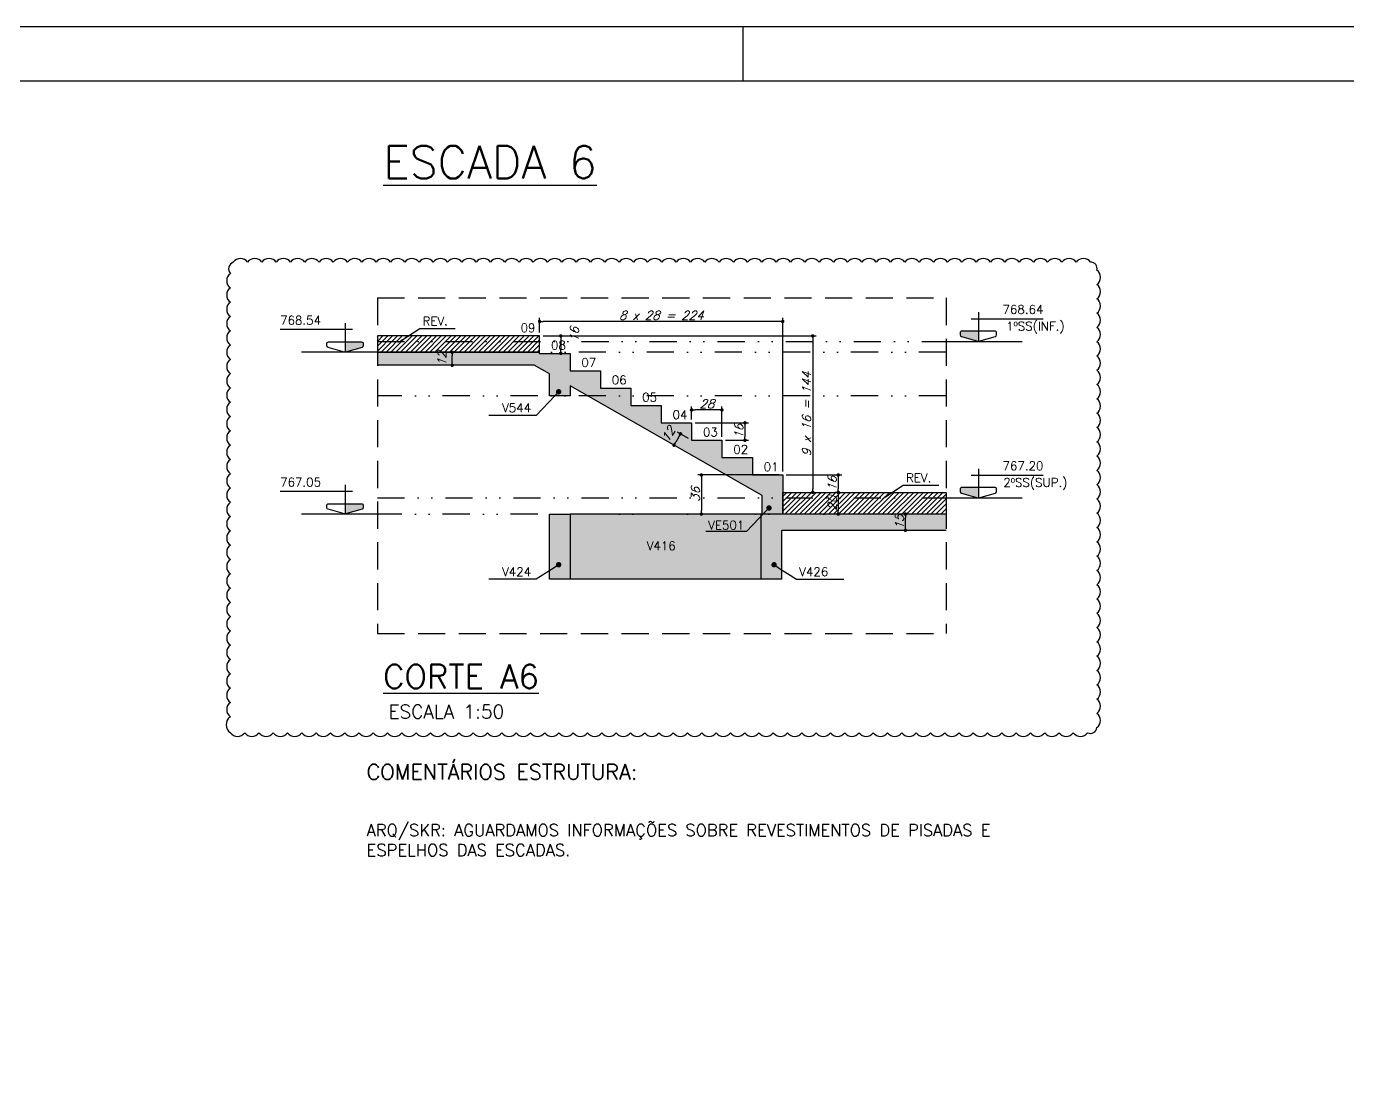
# Model space of a CAD drawing. Header units: millimetres. Extents: x 0 to 6870, y 0 to 4500.
# Drawn here: x 3435 to 4652, y 3539 to 4500 of the extents above; entities that cross this region are included whole.
import ezdxf
from ezdxf import colors
from ezdxf.entities.mleader import LeaderData, LeaderLine
from ezdxf.enums import TextEntityAlignment as Align
from ezdxf.math import Vec2, Vec3

# ---------------------------------------------------------------- set-up
doc = ezdxf.new("R2010")
doc.units = ezdxf.units.MM
doc.header["$LTSCALE"] = 50
doc.linetypes.add('DASHED', pattern=[0.75, 0.5, -0.25])
doc.linetypes.add('DIVIDE2', pattern=[0.625, 0.25, -0.125, 0, -0.125, 0, -0.125])
for name, color, linetype in [('AR-TEXTO_REGUA 120_1-200', 4, 'Continuous'), ('F-AUX', 2, 'Continuous'), ('F-AUX-RED', 1, 'Continuous'), ('F-COMETARIO', 6, 'Continuous'), ('F-CORTE', 4, 'Continuous'), ('F-COTAS', 106, 'Continuous'), ('F-DET_TEXTO', 3, 'Continuous'), ('F-EIXOS-DET', 1, 'Continuous'), ('F-MARGEM', 1, 'Continuous'), ('F-NÍVEL-VISTA', 2, 'Continuous'), ('F-REVESTIMENO HACH', 1, 'Continuous'), ('F-SOLIDO', 71, 'Continuous'), ('F-TEXTO', 6, 'Continuous'), ('F-TEXTO-YELLOW', 2, 'Continuous'), ('F-VISTA', 2, 'Continuous'), ('F-VISTA SÓLIDO', 254, 'Continuous')]:
    doc.layers.add(name, color=color, linetype=linetype)
doc.styles.add('5385-ARQ-PB-BAS-PLA-TER-TORRE-A-106-TXT$0$R60-75', font='romans.shx', dxfattribs={"height": 0.1125})
doc.styles.add('CP-TEXT-INCL', font='romans.shx', dxfattribs={"oblique": 20})
doc.styles.add('MCP', font='romans.shx')
doc.styles.add('REGUA-120-esc1_200', font='simplex.shx', dxfattribs={"height": 0.6})
doc.styles.add('ROMANS', font='romans.shx')
doc.styles.get("Standard").update_dxf_attribs({"font": 'arial.ttf'})
doc.dimstyles.new('CP-COTAS-50', dxfattribs={"dimscale": 0.64, "dimtxt": 12.5, "dimasz": 5, "dimexe": 5, "dimexo": 5, "dimgap": 2.5, "dimtad": 1, "dimdec": 1, "dimdsep": 46, "dimtxsty": 'CP-TEXT-INCL', "dimblk1": 'DOT', "dimblk2": 'DOT', "dimsah": 1, "dimcen": 9, "dimclrd": 256, "dimclre": 256, "dimclrt": 256, "dimadec": 0, "dimazin": 0, "dimtfac": 1, "dimtdec": 1, "dimtmove": 2, "dimatfit": 3, "dimldrblk": 'DOT', "dimfxl": 5, "dimtolj": 1, "dimarcsym": 0})
pattern_1 = [(45, (-441.0288, 1321.718), (-2.245064, 2.245064), [])]

# ---------------------------------------------------------------- blocks, each defined once
blk = doc.blocks.new('Nível - Vista')
at = {"layer": 'F-NÍVEL-VISTA'}
blk.add_hatch(color=71, dxfattribs=at).paths.add_polyline_path([(0, 0.238), (-0.38, 0.238, 0.414214), (-0.42, 0.198), (-0.42, 0.148, 0.331206), (-0.391, 0.11), (-0.011, 0.002, 0.072993), (0, 0)])
at = {"layer": 'F-NÍVEL-VISTA', "color": 2}
for p, q in [((0, 0.67), (0, 0)), ((-0.168, 0.521), (1.493, 0.521))]:
    blk.add_line(p, q, dxfattribs=at)
blk.add_lwpolyline([(-0.011, 0.002, 0.146769), (0.011, 0.002), (0.391, 0.11, 0.331206), (0.42, 0.148), (0.42, 0.198, 0.414214), (0.38, 0.238), (-0.38, 0.238, 0.414214), (-0.42, 0.198), (-0.42, 0.148, 0.331206), (-0.391, 0.11), (-0.011, 0.002, 0.146769), (0.011, 0.002)], format="xyb", dxfattribs=at)
at = {"layer": 'F-TEXTO', "color": 3, "style": 'MCP'}
for tag, p in [('NÍVEL', (1.026, 0.636)), ('NÍVEL_DETALHE', (1.02, 0.186))]:
    blk.add_attdef(tag, text='', height=0.2, dxfattribs=at).set_placement(p, align=Align.CENTER)
blk = doc.blocks.new('_DOT')
at = {"color": 0, "linetype": 'ByBlock'}
blk.add_line((-0.5, 0), (-1, 0), dxfattribs=at)
at = {"color": 0, "linetype": 'ByBlock', "const_width": 0.5}
blk.add_lwpolyline([(-0.25, 0, 1), (0.25, 0, 1)], format="xyb", close=True, dxfattribs=at)
blk = doc.blocks.new('*D16')
at = {"layer": 'DEFPOINTS', "color": 0, "transparency": 16777216}
for p in [(4185.8, 4071), (4182.9, 4051), (4185.8, 4051)]:
    blk.add_point(p, dxfattribs=at)
at = {"layer": 'F-COTAS', "lineweight": -2, "transparency": 16777216}
for p, q in [((4182.6, 4071), (4179.7, 4071)), ((4182.9, 4067.8), (4182.9, 4054.2)), ((4182.6, 4051), (4179.7, 4051))]:
    blk.add_line(p, q, dxfattribs=at)
at = {"layer": 'F-COTAS', "lineweight": -2, "transparency": 16777216, "xscale": 3.2, "yscale": 3.2, "zscale": 3.2}
for p, rotation in [((4182.9, 4071), 90), ((4182.9, 4051), 270)]:
    blk.add_blockref('_DOT', p, dxfattribs=dict(at, rotation=rotation))
at = {"layer": 'F-COTAS', "transparency": 16777216, "insert": (4177.3, 4061), "char_height": 8, "attachment_point": 5, "rotation": 90, "style": 'CP-TEXT-INCL'}
blk.add_mtext('\\A1;20', dxfattribs=at)
blk = doc.blocks.new('*D17')
at = {"layer": 'DEFPOINTS', "color": 0, "transparency": 16777216}
for p in [(4131.8, 4087), (4056.9, 4051), (4111.8, 4051)]:
    blk.add_point(p, dxfattribs=at)
at = {"layer": 'F-COTAS', "lineweight": -2, "transparency": 16777216}
for p, q in [((4128.6, 4087), (4053.7, 4087)), ((4056.9, 4083.8), (4056.9, 4054.2)), ((4108.6, 4051), (4053.7, 4051))]:
    blk.add_line(p, q, dxfattribs=at)
at = {"layer": 'F-COTAS', "lineweight": -2, "transparency": 16777216, "xscale": 3.2, "yscale": 3.2, "zscale": 3.2}
for p, rotation in [((4056.9, 4087), 90), ((4056.9, 4051), 270)]:
    blk.add_blockref('_DOT', p, dxfattribs=dict(at, rotation=rotation))
at = {"layer": 'F-COTAS', "transparency": 16777216, "insert": (4051.3, 4069), "char_height": 8, "attachment_point": 5, "rotation": 90, "style": 'CP-TEXT-INCL'}
blk.add_mtext('\\A1;36', dxfattribs=at)
blk = doc.blocks.new('*D18')
at = {"layer": 'DEFPOINTS', "color": 0, "transparency": 16777216}
for p in [(3907.8, 4215), (3916.7, 4199), (3927.3, 4199)]:
    blk.add_point(p, dxfattribs=at)
at = {"layer": 'F-COTAS', "lineweight": -2, "transparency": 16777216}
for p, q in [((3911, 4215), (3930.5, 4215)), ((3927.3, 4211.8), (3927.3, 4202.2)), ((3919.9, 4199), (3930.5, 4199))]:
    blk.add_line(p, q, dxfattribs=at)
at = {"layer": 'F-COTAS', "lineweight": -2, "transparency": 16777216, "xscale": 3.2, "yscale": 3.2, "zscale": 3.2}
for p, rotation in [((3927.3, 4215), 90), ((3927.3, 4199), 270)]:
    blk.add_blockref('_DOT', p, dxfattribs=dict(at, rotation=rotation))
at = {"layer": 'F-COTAS', "transparency": 16777216, "insert": (3939.9, 4216.2), "char_height": 8, "attachment_point": 5, "rotation": 90, "style": 'CP-TEXT-INCL'}
blk.add_mtext('\\A1;16', dxfattribs=at)
blk = doc.blocks.new('*D19')
at = {"layer": 'DEFPOINTS', "color": 0, "transparency": 16777216}
for p in [(4047.8, 4135), (4075.8, 4119), (4097, 4119)]:
    blk.add_point(p, dxfattribs=at)
at = {"layer": 'F-COTAS', "lineweight": -2, "transparency": 16777216}
for p, q in [((4051, 4135), (4100.2, 4135)), ((4097, 4131.8), (4097, 4122.2)), ((4079, 4119), (4100.2, 4119))]:
    blk.add_line(p, q, dxfattribs=at)
at = {"layer": 'F-COTAS', "lineweight": -2, "transparency": 16777216, "xscale": 3.2, "yscale": 3.2, "zscale": 3.2}
for p, rotation in [((4097, 4135), 90), ((4097, 4119), 270)]:
    blk.add_blockref('_DOT', p, dxfattribs=dict(at, rotation=rotation))
at = {"layer": 'F-COTAS', "transparency": 16777216, "insert": (4091.4, 4127), "char_height": 8, "attachment_point": 5, "rotation": 90, "style": 'CP-TEXT-INCL'}
blk.add_mtext('\\A1;16', dxfattribs=at)
blk = doc.blocks.new('*D20')
at = {"layer": 'DEFPOINTS', "color": 0, "transparency": 16777216}
for p in [(4047.8, 4146.9), (4047.8, 4135), (4075.8, 4119)]:
    blk.add_point(p, dxfattribs=at)
at = {"layer": 'F-COTAS', "lineweight": -2, "transparency": 16777216}
for p, q in [((4047.8, 4138.2), (4047.8, 4150.1)), ((4072.6, 4146.9), (4051, 4146.9)), ((4075.8, 4122.2), (4075.8, 4150.1))]:
    blk.add_line(p, q, dxfattribs=at)
at = {"layer": 'F-COTAS', "lineweight": -2, "transparency": 16777216, "xscale": 3.2, "yscale": 3.2, "zscale": 3.2, "rotation": 180}
blk.add_blockref('_DOT', (4047.8, 4146.9), dxfattribs=at)
at = {"layer": 'F-COTAS', "lineweight": -2, "transparency": 16777216, "xscale": 3.2, "yscale": 3.2, "zscale": 3.2}
blk.add_blockref('_DOT', (4075.8, 4146.9), dxfattribs=at)
at = {"layer": 'F-COTAS', "transparency": 16777216, "insert": (4061.8, 4152.5), "char_height": 8, "attachment_point": 5, "style": 'CP-TEXT-INCL'}
blk.add_mtext('\\A1;28', dxfattribs=at)
blk = doc.blocks.new('*D21')
at = {"layer": 'DEFPOINTS', "color": 0, "transparency": 16777216}
for p in [(3907.8, 4228.4), (3907.8, 4215), (4131.8, 4087)]:
    blk.add_point(p, dxfattribs=at)
at = {"layer": 'F-COTAS', "lineweight": -2, "transparency": 16777216}
for p, q in [((3907.8, 4218.2), (3907.8, 4231.6)), ((4128.6, 4228.4), (3911, 4228.4)), ((4131.8, 4090.2), (4131.8, 4231.6))]:
    blk.add_line(p, q, dxfattribs=at)
at = {"layer": 'F-COTAS', "lineweight": -2, "transparency": 16777216, "xscale": 3.2, "yscale": 3.2, "zscale": 3.2, "rotation": 180}
blk.add_blockref('_DOT', (3907.8, 4228.4), dxfattribs=at)
at = {"layer": 'F-COTAS', "lineweight": -2, "transparency": 16777216, "xscale": 3.2, "yscale": 3.2, "zscale": 3.2}
blk.add_blockref('_DOT', (4131.8, 4228.4), dxfattribs=at)
at = {"layer": 'F-COTAS', "transparency": 16777216, "insert": (4019.8, 4234), "char_height": 8, "attachment_point": 5, "style": 'CP-TEXT-INCL'}
blk.add_mtext('\\A1;8 x 28 = 224', dxfattribs=at)
blk = doc.blocks.new('*D22')
at = {"layer": 'DEFPOINTS', "color": 0, "transparency": 16777216}
for p in [(3907.8, 4215), (4131.8, 4071), (4159.4, 4071)]:
    blk.add_point(p, dxfattribs=at)
at = {"layer": 'F-COTAS', "lineweight": -2, "transparency": 16777216}
for p, q in [((3911, 4215), (4162.6, 4215)), ((4159.4, 4211.8), (4159.4, 4074.2)), ((4135, 4071), (4162.6, 4071))]:
    blk.add_line(p, q, dxfattribs=at)
at = {"layer": 'F-COTAS', "lineweight": -2, "transparency": 16777216, "xscale": 3.2, "yscale": 3.2, "zscale": 3.2}
for p, rotation in [((4159.4, 4215), 90), ((4159.4, 4071), 270)]:
    blk.add_blockref('_DOT', p, dxfattribs=dict(at, rotation=rotation))
at = {"layer": 'F-COTAS', "transparency": 16777216, "insert": (4153.8, 4143), "char_height": 8, "attachment_point": 5, "rotation": 90, "style": 'CP-TEXT-INCL'}
blk.add_mtext('\\A1;9 x 16 = 144', dxfattribs=at)
blk = doc.blocks.new('*D23')
at = {"layer": 'DEFPOINTS', "color": 0, "transparency": 16777216}
for p in [(4131.8, 4087), (4148.8, 4071), (4183, 4071)]:
    blk.add_point(p, dxfattribs=at)
at = {"layer": 'F-COTAS', "lineweight": -2, "transparency": 16777216}
for p, q in [((4135, 4087), (4186.2, 4087)), ((4183, 4083.8), (4183, 4074.2)), ((4152, 4071), (4186.2, 4071))]:
    blk.add_line(p, q, dxfattribs=at)
at = {"layer": 'F-COTAS', "lineweight": -2, "transparency": 16777216, "xscale": 3.2, "yscale": 3.2, "zscale": 3.2}
for p, rotation in [((4183, 4087), 90), ((4183, 4071), 270)]:
    blk.add_blockref('_DOT', p, dxfattribs=dict(at, rotation=rotation))
at = {"layer": 'F-COTAS', "transparency": 16777216, "insert": (4177.4, 4079), "char_height": 8, "attachment_point": 5, "rotation": 90, "style": 'CP-TEXT-INCL'}
blk.add_mtext('\\A1;16', dxfattribs=at)
blk = doc.blocks.new('*D24')
at = {"layer": 'DEFPOINTS', "color": 0, "transparency": 16777216}
for p in [(4244.9, 4051), (4253.1, 4051), (4253.1, 4036)]:
    blk.add_point(p, dxfattribs=at)
at = {"layer": 'F-COTAS', "lineweight": -2, "transparency": 16777216}
for p, q in [((4249.9, 4051), (4241.7, 4051)), ((4244.9, 4039.2), (4244.9, 4047.8)), ((4249.9, 4036), (4241.7, 4036))]:
    blk.add_line(p, q, dxfattribs=at)
at = {"layer": 'F-COTAS', "lineweight": -2, "transparency": 16777216, "xscale": 3.2, "yscale": 3.2, "zscale": 3.2}
for p, rotation in [((4244.9, 4051), 90), ((4244.9, 4036), 270)]:
    blk.add_blockref('_DOT', p, dxfattribs=dict(at, rotation=rotation))
at = {"layer": 'F-COTAS', "transparency": 16777216, "insert": (4239.3, 4043.5), "char_height": 8, "attachment_point": 5, "rotation": 90, "style": 'CP-TEXT-INCL'}
blk.add_mtext('\\A1;15', dxfattribs=at)
blk = doc.blocks.new('*D25')
at = {"layer": 'DEFPOINTS', "color": 0, "transparency": 16777216}
for p in [(3827.3, 4200), (3830.6, 4200), (3830.6, 4188)]:
    blk.add_point(p, dxfattribs=at)
at = {"layer": 'F-COTAS', "lineweight": -2, "transparency": 16777216}
for p, q in [((3827.4, 4200), (3824.1, 4200)), ((3827.4, 4188), (3824.1, 4188)), ((3827.3, 4191.2), (3827.3, 4196.8))]:
    blk.add_line(p, q, dxfattribs=at)
at = {"layer": 'F-COTAS', "lineweight": -2, "transparency": 16777216, "xscale": 3.2, "yscale": 3.2, "zscale": 3.2}
for p, rotation in [((3827.3, 4200), 90), ((3827.3, 4188), 270)]:
    blk.add_blockref('_DOT', p, dxfattribs=dict(at, rotation=rotation))
at = {"layer": 'F-COTAS', "transparency": 16777216, "insert": (3817.7, 4194), "char_height": 8, "attachment_point": 5, "rotation": 90, "style": 'CP-TEXT-INCL'}
blk.add_mtext('\\A1;12', dxfattribs=at)
blk = doc.blocks.new('*D26')
at = {"layer": 'DEFPOINTS', "color": 0, "transparency": 16777216}
for p in [(4031.6, 4114.4), (4047.8, 4119), (4041.9, 4108.6)]:
    blk.add_point(p, dxfattribs=at)
at = {"layer": 'F-COTAS', "lineweight": -2, "transparency": 16777216}
for p, q in [((4045.1, 4120.6), (4034.8, 4126.4)), ((4039.1, 4110.2), (4028.9, 4116)), ((4036, 4122.1), (4033.2, 4117.2))]:
    blk.add_line(p, q, dxfattribs=at)
at = {"layer": 'F-COTAS', "lineweight": -2, "transparency": 16777216, "xscale": 3.2, "yscale": 3.2, "zscale": 3.2}
for p, rotation in [((4037.6, 4124.9), 60.25511870305617), ((4031.6, 4114.4), 240.2551187030562)]:
    blk.add_blockref('_DOT', p, dxfattribs=dict(at, rotation=rotation))
at = {"layer": 'F-COTAS', "transparency": 16777216, "insert": (4026.3, 4124.4), "char_height": 8, "attachment_point": 5, "rotation": 60.2551, "style": 'CP-TEXT-INCL'}
blk.add_mtext('\\A1;12', dxfattribs=at)
blk = doc.blocks.new('A0-1L_900')
at = {"layer": 'F-MARGEM', "color": 2}
blk.add_line((81.9, 90), (81.9, 89), dxfattribs=at)
blk.add_lwpolyline([(0, 0), (0, 90), (137.4, 90), (137.4, 0)], close=True, dxfattribs=at)
at = {"layer": 'F-MARGEM', "color": 7}
blk.add_lwpolyline([(2.5, 89), (136.4, 89), (136.4, 1), (2.5, 1)], close=True, dxfattribs=at)

msp = doc.modelspace()

# ---------------------------------------------------------------- hatches: boundary and pattern name
at = {"layer": 'F-REVESTIMENO HACH'}
h = msp.add_hatch(dxfattribs=at)
h.set_pattern_fill('ANSI31', color=256, angle=360)
h.set_pattern_definition(pattern_1)
h.paths.add_polyline_path([(3907.84, 4200), (3907.84, 4215), (3758.34, 4215), (3758.34, 4200)])
h = msp.add_hatch(dxfattribs=at)
h.set_pattern_fill('ANSI31', color=256, angle=360)
h.set_pattern_definition(pattern_1)
h.paths.add_polyline_path([(4282.34, 4051), (4131.84, 4051), (4131.84, 4071), (4282.34, 4071)])
at = {"layer": 'F-SOLIDO'}
h = msp.add_hatch(color=256, dxfattribs=at)
h.dxf.hatch_style = 1
h.paths.add_polyline_path([(3935.84, 4199), (3907.84, 4199), (3907.84, 4200), (3758.34, 4200), (3758.34, 4188), (3902.91, 4188), (3916.84, 4180.04), (3916.84, 4160), (3935.84, 4160), (3935.84, 4169.18), (4112.84, 4068.04), (4112.84, 4051), (4131.84, 4051), (4131.84, 4087), (4103.84, 4087), (4103.84, 4103), (4075.84, 4103), (4075.84, 4119), (4047.84, 4119), (4047.84, 4135), (4019.84, 4135), (4019.84, 4151), (3991.84, 4151), (3991.84, 4167), (3963.84, 4167), (3963.84, 4183), (3935.84, 4183)])
h = msp.add_hatch(color=256, dxfattribs=at)
h.dxf.hatch_style = 1
h.paths.add_polyline_path([(3935.84, 4051), (3916.84, 4051), (3916.84, 3991), (3935.84, 3991)])
h = msp.add_hatch(color=256, dxfattribs=at)
h.dxf.hatch_style = 1
h.paths.add_polyline_path([(4282.34, 4051), (4111.84, 4051), (4111.84, 3991), (4130.84, 3991), (4130.84, 4036), (4282.34, 4036)])
at = {"layer": 'F-VISTA SÓLIDO'}
h = msp.add_hatch(color=256, dxfattribs=at)
h.dxf.hatch_style = 1
h.paths.add_polyline_path([(4111.84, 4051), (3935.84, 4051), (3935.84, 3991), (4111.84, 3991)])

# ---------------------------------------------------------------- linework, layer by layer
at = {"layer": 'F-AUX', "color": 1, "linetype": 'DASHED'}
for p, q in [((3758.34, 4250), (3758.34, 3941)), ((3758.34, 4250), (4282.34, 4250)), ((4282.34, 4250), (4282.34, 3941)), ((3758.34, 3941), (4282.34, 3941))]:
    msp.add_line(p, q, dxfattribs=at)
at = {"layer": 'F-COMETARIO', "color": 10}
msp.add_lwpolyline([(3622.92, 3849.67, 0.5205671), (3636.08, 3849.67, 0.5205671), (3649.24, 3849.67, 0.5205671), (3662.41, 3849.67, 0.5205671), (3675.57, 3849.67, 0.5205671), (3688.73, 3849.67, 0.5205671), (3701.89, 3849.67, 0.5205671), (3715.06, 3849.67, 0.5205671), (3728.22, 3849.67, 0.5205671), (3741.38, 3849.67, 0.5205671), (3754.54, 3849.67, 0.5205671), (3767.71, 3849.67, 0.5205671), (3780.87, 3849.67, 0.5205671), (3794.03, 3849.67, 0.5205671), (3807.2, 3849.67, 0.5205671), (3820.36, 3849.67, 0.5205671), (3833.52, 3849.67, 0.5205671), (3846.68, 3849.67, 0.5205671), (3859.85, 3849.67, 0.5205671), (3873.01, 3849.67, 0.5205671), (3886.17, 3849.67, 0.5205671), (3899.33, 3849.67, 0.5205671), (3912.5, 3849.67, 0.5205671), (3925.66, 3849.67, 0.5205671), (3938.82, 3849.67, 0.5205671), (3951.99, 3849.67, 0.5205671), (3965.15, 3849.67, 0.5205671), (3978.31, 3849.67, 0.5205671), (3991.47, 3849.67, 0.5205671), (4004.64, 3849.67, 0.5205671), (4017.8, 3849.67, 0.5205671), (4030.96, 3849.67, 0.5205671), (4044.12, 3849.67, 0.5205671), (4057.29, 3849.67, 0.5205671), (4070.45, 3849.67, 0.5205671), (4083.61, 3849.67, 0.5205671), (4096.78, 3849.67, 0.5205671), (4109.94, 3849.67, 0.5205671), (4123.1, 3849.67, 0.5205671), (4136.26, 3849.67, 0.5205671), (4149.43, 3849.67, 0.5205671), (4162.59, 3849.67, 0.5205671), (4175.75, 3849.67, 0.5205671), (4188.91, 3849.67, 0.5205671), (4202.08, 3849.67, 0.5205671), (4215.24, 3849.67, 0.5205671), (4228.4, 3849.67, 0.5205671), (4241.56, 3849.67, 0.5205671), (4254.73, 3849.67, 0.5205671), (4267.89, 3849.67, 0.5205671), (4281.05, 3849.67, 0.5205671), (4294.22, 3849.67, 0.5205671), (4307.38, 3849.67, 0.5205671), (4320.54, 3849.67, 0.5205671), (4333.7, 3849.67, 0.5205671), (4346.87, 3849.67, 0.5205671), (4360.03, 3849.67, 0.5205671), (4373.19, 3849.67, 0.5205671), (4386.35, 3849.67, 0.5205671), (4399.52, 3849.67, 0.5205671), (4412.68, 3849.67, 0.5205671), (4421.16, 3854.35, 0.5205671), (4421.16, 3867.51, 0.5205671), (4421.16, 3880.67, 0.5205671), (4421.16, 3893.83, 0.5205671), (4421.16, 3907, 0.5205671), (4421.16, 3920.16, 0.5205671), (4421.16, 3933.32, 0.5205671), (4421.16, 3946.48, 0.5205671), (4421.16, 3959.65, 0.5205671), (4421.16, 3972.81, 0.5205671), (4421.16, 3985.97, 0.5205671), (4421.16, 3999.14, 0.5205671), (4421.16, 4012.3, 0.5205671), (4421.16, 4025.46, 0.5205671), (4421.16, 4038.62, 0.5205671), (4421.16, 4051.79, 0.5205671), (4421.16, 4064.95, 0.5205671), (4421.16, 4078.11, 0.5205671), (4421.16, 4091.27, 0.5205671), (4421.16, 4104.44, 0.5205671), (4421.16, 4117.6, 0.5205671), (4421.16, 4130.76, 0.5205671), (4421.16, 4143.93, 0.5205671), (4421.16, 4157.09, 0.5205671), (4421.16, 4170.25, 0.5205671), (4421.16, 4183.41, 0.5205671), (4421.16, 4196.58, 0.5205671), (4421.16, 4209.74, 0.5205671), (4421.16, 4222.9, 0.5205671), (4421.16, 4236.06, 0.5205671), (4421.16, 4249.23, 0.5205671), (4421.16, 4262.39, 0.5205671), (4421.16, 4275.55, 0.5205671), (4415.37, 4282.92, 0.5205671), (4402.21, 4282.92, 0.5205671), (4389.05, 4282.92, 0.5205671), (4375.88, 4282.92, 0.5205671), (4362.72, 4282.92, 0.5205671), (4349.56, 4282.92, 0.5205671), (4336.4, 4282.92, 0.5205671), (4323.23, 4282.92, 0.5205671), (4310.07, 4282.92, 0.5205671), (4296.91, 4282.92, 0.5205671), (4283.74, 4282.92, 0.5205671), (4270.58, 4282.92, 0.5205671), (4257.42, 4282.92, 0.5205671), (4244.26, 4282.92, 0.5205671), (4231.09, 4282.92, 0.5205671), (4217.93, 4282.92, 0.5205671), (4204.77, 4282.92, 0.5205671), (4191.61, 4282.92, 0.5205671), (4178.44, 4282.92, 0.5205671), (4165.28, 4282.92, 0.5205671), (4152.12, 4282.92, 0.5205671), (4138.95, 4282.92, 0.5205671), (4125.79, 4282.92, 0.5205671), (4112.63, 4282.92, 0.5205671), (4099.47, 4282.92, 0.5205671), (4086.3, 4282.92, 0.5205671), (4073.14, 4282.92, 0.5205671), (4059.98, 4282.92, 0.5205671), (4046.82, 4282.92, 0.5205671), (4033.65, 4282.92, 0.5205671), (4020.49, 4282.92, 0.5205671), (4007.33, 4282.92, 0.5205671), (3994.17, 4282.92, 0.5205671), (3981, 4282.92, 0.5205671), (3967.84, 4282.92, 0.5205671), (3954.68, 4282.92, 0.5205671), (3941.51, 4282.92, 0.5205671), (3928.35, 4282.92, 0.5205671), (3915.19, 4282.92, 0.5205671), (3902.03, 4282.92, 0.5205671), (3888.86, 4282.92, 0.5205671), (3875.7, 4282.92, 0.5205671), (3862.54, 4282.92, 0.5205671), (3849.38, 4282.92, 0.5205671), (3836.21, 4282.92, 0.5205671), (3823.05, 4282.92, 0.5205671), (3809.89, 4282.92, 0.5205671), (3796.72, 4282.92, 0.5205671), (3783.56, 4282.92, 0.5205671), (3770.4, 4282.92, 0.5205671), (3757.24, 4282.92, 0.5205671), (3744.07, 4282.92, 0.5205671), (3730.91, 4282.92, 0.5205671), (3717.75, 4282.92, 0.5205671), (3704.59, 4282.92, 0.5205671), (3691.42, 4282.92, 0.5205671), (3678.26, 4282.92, 0.5205671), (3665.1, 4282.92, 0.5205671), (3651.93, 4282.92, 0.5205671), (3638.77, 4282.92, 0.5205671), (3625.61, 4282.92, 0.5205671), (3622.92, 4272.45, 0.5205671), (3622.92, 4259.29, 0.5205671), (3622.92, 4246.13, 0.5205671), (3622.92, 4232.96, 0.5205671), (3622.92, 4219.8, 0.5205671), (3622.92, 4206.64, 0.5205671), (3622.92, 4193.48, 0.5205671), (3622.92, 4180.31, 0.5205671), (3622.92, 4167.15, 0.5205671), (3622.92, 4153.99, 0.5205671), (3622.92, 4140.82, 0.5205671), (3622.92, 4127.66, 0.5205671), (3622.92, 4114.5, 0.5205671), (3622.92, 4101.34, 0.5205671), (3622.92, 4088.17, 0.5205671), (3622.92, 4075.01, 0.5205671), (3622.92, 4061.85, 0.5205671), (3622.92, 4048.69, 0.5205671), (3622.92, 4035.52, 0.5205671), (3622.92, 4022.36, 0.5205671), (3622.92, 4009.2, 0.5205671), (3622.92, 3996.03, 0.5205671), (3622.92, 3982.87, 0.5205671), (3622.92, 3969.71, 0.5205671), (3622.92, 3956.55, 0.5205671), (3622.92, 3943.38, 0.5205671), (3622.92, 3930.22, 0.5205671), (3622.92, 3917.06, 0.5205671), (3622.92, 3903.9, 0.5205671), (3622.92, 3890.73, 0.5205671), (3622.92, 3877.57, 0.5205671), (3622.92, 3864.41, 0.5205671)], format="xyb", close=True, dxfattribs=at)
at = {"layer": 'F-CORTE'}
for p, q in [((3907.84, 4199), (3907.84, 4200)), ((3902.91, 4188), (3758.34, 4188)), ((3916.84, 4180.04), (3902.91, 4188)), ((3935.84, 4199), (3935.84, 4183)), ((3916.84, 4160), (3916.84, 4180.04)), ((3963.84, 4183), (3963.84, 4167)), ((3935.84, 4169.18), (3935.84, 4160)), ((4112.84, 4068.04), (3935.84, 4169.18)), ((3991.84, 4167), (3991.84, 4151)), ((3935.84, 4160), (3916.84, 4160)), ((4019.84, 4151), (4019.84, 4135)), ((4047.84, 4135), (4047.84, 4119)), ((4075.84, 4119), (4075.84, 4103)), ((4103.84, 4103), (4103.84, 4087)), ((4131.84, 4087), (4131.84, 4051)), ((4112.84, 4051), (4112.84, 4068.04)), ((4111.84, 3991), (4111.84, 4051)), ((4130.84, 3991), (4130.84, 4036))]:
    msp.add_line(p, q, dxfattribs=at)
for points in [[(3907.84, 4200), (3758.34, 4200)], [(3907.84, 4199), (3935.84, 4199)], [(3935.84, 4183), (3963.84, 4183)], [(3963.84, 4167), (3991.84, 4167)], [(3991.84, 4151), (4019.84, 4151)], [(4019.84, 4135), (4047.84, 4135)], [(4047.84, 4119), (4075.84, 4119)], [(4075.84, 4103), (4103.84, 4103)], [(4103.84, 4087), (4131.84, 4087)], [(4282.34, 4051), (4111.84, 4051)], [(4282.34, 4036), (4130.84, 4036)], [(4130.84, 3991), (4111.84, 3991)]]:
    msp.add_lwpolyline(points, dxfattribs=at)
msp.add_lwpolyline([(3935.84, 3991), (3916.84, 3991), (3916.84, 4051), (3935.84, 4051)], close=True, dxfattribs=at)
at = {"layer": 'F-EIXOS-DET'}
for points in [[(3758.34, 4200), (3688.34, 4200)], [(4282.34, 4210), (4352.34, 4210)], [(4282.34, 4066), (4352.34, 4066)], [(3758.34, 4051), (3688.34, 4051)]]:
    msp.add_lwpolyline(points, dxfattribs=at)
at = {"layer": 'F-EIXOS-DET', "color": 252, "linetype": 'DIVIDE2', "ltscale": 2}
for points in [[(3758.34, 4210), (4282.34, 4210)], [(4282.34, 4200), (3758.34, 4200)], [(4282.34, 4160), (3758.34, 4160)], [(3758.34, 4066), (4282.34, 4066)], [(4282.34, 4051), (3758.34, 4051)]]:
    msp.add_lwpolyline(points, dxfattribs=at)
at = {"layer": 'F-REVESTIMENO HACH'}
for points in [[(3907.84, 4200), (3907.84, 4215), (3758.34, 4215), (3758.34, 4200), (3907.84, 4200)], [(4282.34, 4051), (4131.84, 4051), (4131.84, 4071), (4282.34, 4071), (4282.34, 4051)]]:
    msp.add_lwpolyline(points, dxfattribs=at)
at = {"layer": 'F-VISTA'}
for points in [[(4112.84, 4051), (3935.84, 4051)], [(4113.34, 3991), (3935.84, 3991)]]:
    msp.add_lwpolyline(points, dxfattribs=at)

# ---------------------------------------------------------------- block references
at = {"layer": 'F-MARGEM', "xscale": 50, "yscale": 50, "zscale": 50}
msp.add_blockref('A0-1L_900', (0, 0), dxfattribs=at)
at = {"layer": 'F-NÍVEL-VISTA', "linetype": 'Continuous', "xscale": 40, "yscale": 40, "zscale": 40}
for p, values in [((4312.09, 4210), {'NÍVEL': '768.64'}), ((4312.09, 4066), {'NÍVEL': '767.20'})]:
    msp.add_blockref('Nível - Vista', p, dxfattribs=at).add_auto_attribs(values)
at = {"layer": 'F-NÍVEL-VISTA', "linetype": 'Continuous'}
ref = msp.add_blockref('Nível - Vista', (3728.59, 4200), dxfattribs=dict(at, xscale=-40, yscale=40, zscale=40))
ref.add_attrib('NÍVEL', '768.54', dxfattribs={"layer": 'F-TEXTO', "color": 3, "height": 8, "style": 'MCP'}).set_placement((3687.55, 4225.43), align=Align.CENTER)
ref = msp.add_blockref('Nível - Vista', (3728.59, 4051), dxfattribs=dict(at, xscale=-40, yscale=40, zscale=40))
ref.add_attrib('NÍVEL', '767.05', dxfattribs={"layer": 'F-TEXTO', "color": 3, "height": 8, "style": 'MCP'}).set_placement((3687.55, 4076.43), align=Align.CENTER)

# ---------------------------------------------------------------- texts
at = {"layer": 'AR-TEXTO_REGUA 120_1-200', "color": 2, "style": 'REGUA-120-esc1_200'}
msp.add_text('ESCALA 1:50', height=12.5, dxfattribs=at).set_placement((3768.57, 3862.87))
msp.add_text('ESCALA 1:50', height=12.5, dxfattribs=at).set_placement((3768.57, 3862.87))
at = {"layer": 'F-DET_TEXTO', "color": 3, "linetype": 'Continuous', "insert": (3748.43, 3820.63), "char_height": 14.0625, "width": 1224.8428, "attachment_point": 1, "style": 'MCP'}
msp.add_mtext('COMENTÁRIOS ESTRUTURA:', dxfattribs=at)
at = {"layer": 'F-DET_TEXTO', "color": 2, "linetype": 'Continuous', "insert": (3748.43, 3765.48), "char_height": 11, "attachment_point": 1, "style": 'ROMANS'}
msp.add_mtext_dynamic_manual_height_columns('ARQ/SKR: AGUARDAMOS INFORMAÇÕES SOBRE REVESTIMENTOS DE PISADAS E ESPELHOS DAS ESCADAS.', width=645.595, gutter_width=12.5, heights=[0], dxfattribs=at)
at = {"layer": 'F-TEXTO', "style": 'ROMANS'}
for s, height, p in [('%%UESCADA 6', 30, (3763.73, 4359.96)), ('%%UCORTE A6', 21.875, (3763.73, 3890.48))]:
    msp.add_text(s, height=height, dxfattribs=at).set_placement(p)
at = {"layer": 'F-TEXTO', "color": 3, "style": 'MCP'}
for s, p in [('1ºSS(INF.)', (4364.6, 4220.07)), ('2ºSS(SUP.)', (4364.6, 4076.07))]:
    msp.add_text(s, height=8, dxfattribs=at).set_placement(p, align=Align.CENTER)
at = {"layer": 'F-TEXTO-YELLOW', "style": 'MCP'}
for s, p in [('REV.', (3799.95, 4224.74)), ('V544', (3873.22, 4144.82)), ('REV.', (4245.39, 4080.44)), ('VE501', (4063.15, 4036.71)), ('V416', (4006.46, 4017.77)), ('V424', (3873.22, 3993.92)), ('V426', (4147.01, 3993.92))]:
    msp.add_text(s, height=8, dxfattribs=at).set_placement(p)
at = {"layer": 'F-TEXTO-YELLOW', "char_height": 8, "width": 122.7592, "attachment_point": 9, "style": '5385-ARQ-PB-BAS-PLA-TER-TORRE-A-106-TXT$0$R60-75'}
for s, insert in [('09', (3903.98, 4218.52)), ('08', (3931.98, 4202.52)), ('07', (3959.98, 4186.52)), ('06', (3987.98, 4170.52)), ('05', (4015.98, 4154.52)), ('04', (4043.98, 4138.52)), ('03', (4071.98, 4122.52)), ('02', (4099.98, 4106.52)), ('01', (4127.98, 4090.52))]:
    msp.add_mtext(s, dxfattribs=dict(at, insert=insert))

# ---------------------------------------------------------------- dimensions: what is measured, and where the dimension line sits
at = {"layer": 'F-COTAS'}
dim = msp.add_linear_dim(base=(3907.84, 4228.37), p1=(4131.84, 4087), p2=(3907.84, 4215), text='8 x 28 = <>', dimstyle='CP-COTAS-50', dxfattribs=at)
dim.commit()
dim.dimension.update_dxf_attribs({"geometry": '*D21', "text_midpoint": (4019.84, 4233.97)})
dim = msp.add_linear_dim(base=(3927.29, 4199), p1=(3907.84, 4215), p2=(3916.7, 4199), angle=90, dimstyle='CP-COTAS-50', dxfattribs=at)
dim.commit()
dim.dimension.update_dxf_attribs({"geometry": '*D18', "text_midpoint": (3939.9, 4216.21), "dimtype": 160})
dim = msp.add_linear_dim(base=(4159.4, 4071), p1=(3907.84, 4215), p2=(4131.84, 4071), angle=90, text='9 x 16 = <>', dimstyle='CP-COTAS-50', dxfattribs=at)
dim.commit()
dim.dimension.update_dxf_attribs({"geometry": '*D22', "text_midpoint": (4153.8, 4143)})
for base, p1, p2, picture, middle in [((3827.32, 4200), (3830.62, 4188), (3830.62, 4200), '*D25', (3817.72, 4194)), ((4097.03, 4119), (4047.84, 4135), (4075.84, 4119), '*D19', (4091.43, 4127)), ((4056.87, 4051), (4131.84, 4087), (4111.84, 4051), '*D17', (4051.27, 4069)), ((4182.98, 4071), (4131.84, 4087), (4148.82, 4071), '*D23', (4177.38, 4079)), ((4182.87, 4051), (4185.83, 4071), (4185.83, 4051), '*D16', (4177.27, 4061)), ((4244.87, 4051), (4253.09, 4036), (4253.09, 4051), '*D24', (4239.27, 4043.5))]:
    dim = msp.add_linear_dim(base=base, p1=p1, p2=p2, angle=90, dimstyle='CP-COTAS-50', dxfattribs=at)
    dim.commit()
    dim.dimension.update_dxf_attribs({"geometry": picture, "text_midpoint": middle})
dim = msp.add_linear_dim(base=(4047.84, 4146.85), p1=(4075.84, 4119), p2=(4047.84, 4135), dimstyle='CP-COTAS-50', dxfattribs=at)
dim.commit()
dim.dimension.update_dxf_attribs({"geometry": '*D20', "text_midpoint": (4061.84, 4152.45)})
dim = msp.add_aligned_dim(p1=(4047.84, 4119), p2=(4041.89, 4108.58), distance=-11.81, dimstyle='CP-COTAS-50', dxfattribs=at)
dim.commit()
dim.dimension.update_dxf_attribs({"geometry": '*D26', "text_midpoint": (4026.27, 4124.41)})

# ---------------------------------------------------------------- leaders
at = {"layer": 'F-AUX-RED'}
ml = msp.add_multileader_mtext('Standard', dxfattribs=at)
ml.set_content('', color=256)
ml.set_leader_properties()
ml.build(insert=Vec2(0, 0))
ml.multileader.update_dxf_attribs({"text_right_attachment_type": 6, "text_top_attachment_type": 0, "text_bottom_attachment_type": 0, "dogleg_length": 0.36, "arrow_head_size": 5})
ctx = ml.context
ctx.base_point, ctx.char_height, ctx.arrow_head_size, ctx.landing_gap_size, ctx.plane_origin = Vec3(3830.12, 4221.83), 0.18, 5, 0.09, Vec3(3776.78, 4221.83)
ctx.right_attachment = 6
notes = []
notes.append((ctx, [(0, (1, 1, 0), (3797.42, 4221.83), (1, 0), 32.7, [(0, [(3776.78, 4208.46)], 256, [])])]))
ctx.mtext.insert, ctx.mtext.flow_direction = Vec3(3830.21, 4221.92), 5
ml = msp.add_multileader_mtext('Standard', dxfattribs=at)
ml.set_content('', color=256)
ml.set_leader_properties()
ml.set_arrow_properties(name='DOT')
ml.build(insert=Vec2(0, 0))
ml.multileader.update_dxf_attribs({"text_right_attachment_type": 6, "text_top_attachment_type": 0, "text_bottom_attachment_type": 0, "dogleg_length": 0.36, "arrow_head_size": 5})
ctx = ml.context
ctx.base_point, ctx.char_height, ctx.arrow_head_size, ctx.landing_gap_size, ctx.plane_origin = Vec3(3861.04, 4141.99), 0.18, 5, 0.09, Vec3(3925.35, 4141.9)
ctx.right_attachment, ctx.text_align_type = 6, 2
notes.append((ctx, [(0, (1, 1, 0), (3904.7, 4141.9), (-1, 0), 43.49, [(0, [(3925.35, 4163.59)], 256, [])])]))
ctx.mtext.insert, ctx.mtext.alignment, ctx.mtext.flow_direction = Vec3(3861.13, 4142.08), 3, 5
ml = msp.add_multileader_mtext('Standard', dxfattribs=at)
ml.set_content('', color=256)
ml.set_leader_properties()
ml.build(insert=Vec2(0, 0))
ml.multileader.update_dxf_attribs({"text_right_attachment_type": 6, "text_top_attachment_type": 0, "text_bottom_attachment_type": 0, "dogleg_length": 0.36, "arrow_head_size": 5})
ctx = ml.context
ctx.base_point, ctx.char_height, ctx.arrow_head_size, ctx.landing_gap_size, ctx.plane_origin = Vec3(4275.56, 4077.52), 0.18, 5, 0.09, Vec3(4222.22, 4077.52)
ctx.right_attachment = 6
notes.append((ctx, [(0, (1, 1, 0), (4242.86, 4077.52), (1, 0), 32.7, [(0, [(4222.22, 4064.16)], 256, [])])]))
ctx.mtext.insert, ctx.mtext.flow_direction = Vec3(4275.65, 4077.61), 5
ml = msp.add_multileader_mtext('Standard', dxfattribs=at)
ml.set_content('', color=256)
ml.set_leader_properties()
ml.set_arrow_properties(name='DOT')
ml.build(insert=Vec2(0, 0))
ml.multileader.update_dxf_attribs({"text_right_attachment_type": 6, "text_top_attachment_type": 0, "text_bottom_attachment_type": 0, "dogleg_length": 0.36, "arrow_head_size": 5})
ctx = ml.context
ctx.base_point, ctx.char_height, ctx.arrow_head_size, ctx.landing_gap_size, ctx.plane_origin = Vec3(4060.76, 4035.01), 0.18, 5, 0.09, Vec3(4119.14, 4034.92)
ctx.right_attachment, ctx.text_align_type = 6, 2
notes.append((ctx, [(0, (1, 1, 0), (4098.5, 4034.92), (-1, 0), 37.56, [(0, [(4119.14, 4056.6)], 256, [])])]))
ctx.mtext.insert, ctx.mtext.alignment, ctx.mtext.flow_direction = Vec3(4060.85, 4035.1), 3, 5
ml = msp.add_multileader_mtext('Standard', dxfattribs=at)
ml.set_content('', color=256)
ml.set_leader_properties()
ml.set_arrow_properties(name='DOT')
ml.build(insert=Vec2(0, 0))
ml.multileader.update_dxf_attribs({"text_right_attachment_type": 6, "text_top_attachment_type": 0, "text_bottom_attachment_type": 0, "dogleg_length": 0.36, "arrow_head_size": 5})
ctx = ml.context
ctx.base_point, ctx.char_height, ctx.arrow_head_size, ctx.landing_gap_size, ctx.plane_origin = Vec3(3861.04, 3991.09), 0.18, 5, 0.09, Vec3(3925.35, 3991)
ctx.right_attachment, ctx.text_align_type = 6, 2
notes.append((ctx, [(0, (1, 1, 0), (3904.7, 3991), (-1, 0), 43.49, [(0, [(3925.35, 4004.36)], 256, [])])]))
ctx.mtext.insert, ctx.mtext.alignment, ctx.mtext.flow_direction = Vec3(3861.13, 3991.18), 3, 5
ml = msp.add_multileader_mtext('Standard', dxfattribs=at)
ml.set_content('', color=256)
ml.set_leader_properties()
ml.set_arrow_properties(name='DOT')
ml.build(insert=Vec2(0, 0))
ml.multileader.update_dxf_attribs({"text_right_attachment_type": 6, "text_top_attachment_type": 0, "text_bottom_attachment_type": 0, "dogleg_length": 0.36, "arrow_head_size": 5})
ctx = ml.context
ctx.base_point, ctx.char_height, ctx.arrow_head_size, ctx.landing_gap_size, ctx.plane_origin = Vec3(4187.97, 3991), 0.18, 5, 0.09, Vec3(4123.84, 3991)
ctx.right_attachment = 6
notes.append((ctx, [(0, (1, 1, 0), (4144.48, 3991), (1, 0), 43.49, [(0, [(4123.84, 4004.36)], 256, [])])]))
ctx.mtext.insert, ctx.mtext.flow_direction = Vec3(4188.06, 3991.09), 5
for ctx, leaders in notes:
    for number, flags, end, landing, length, lines in leaders:
        leader = LeaderData()
        leader.index, (leader.has_last_leader_line, leader.has_dogleg_vector, leader.attachment_direction) = number, flags
        leader.last_leader_point, leader.dogleg_vector, leader.dogleg_length = Vec3(end), Vec3(landing), length
        for number, points, colour, breaks in lines:
            line = LeaderLine()
            line.index, line.vertices, line.color, line.breaks = number, Vec3.list(points), colors.encode_raw_color(colour), breaks
            leader.lines.append(line)
        ctx.leaders.append(leader)

doc.saveas('drawing.dxf')
